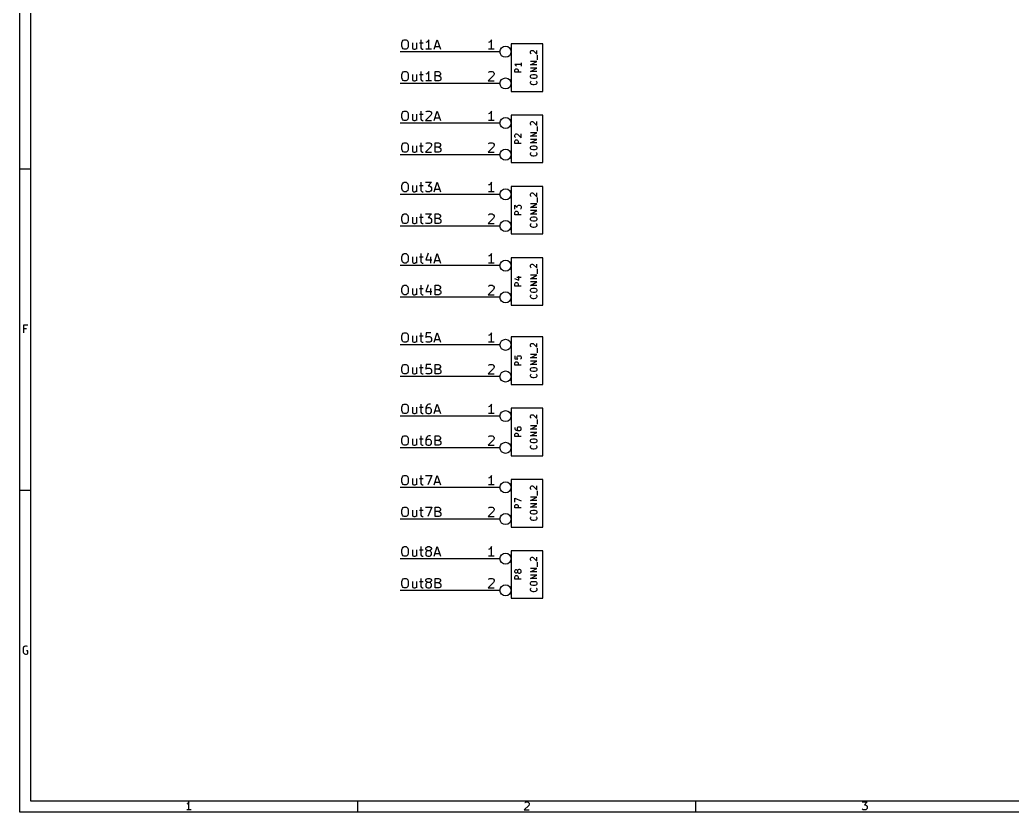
# Model space of a CAD drawing. Extents: x 4000 to 196000, y 4000 to 146000.
# Drawn here: x 4000 to 66622, y 4000 to 54015 of the extents above; entities that cross this region are included whole.
import ezdxf

# ---------------------------------------------------------------- set-up
doc = ezdxf.new("R2010")
doc.units = 0
doc.layers.add('BLACK', color=1, linetype='CONTINUOUS')

msp = doc.modelspace()

# ---------------------------------------------------------------- linework, layer by layer
at = {"layer": 'BLACK'}
for p, q in [((4000, 4000), (4000, 146000)), ((4700, 4700), (4700, 145300)), ((28110, 52560), (28140, 52670)), ((28140, 52670), (28200, 52730)), ((28200, 52730), (28260, 52760)), ((28260, 52760), (28370, 52760)), ((28370, 52760), (28430, 52730)), ((28430, 52730), (28490, 52670)), ((28490, 52670), (28510, 52560)), ((29310, 52760), (29310, 52240)), ((29680, 52610), (29620, 52590)), ((29740, 52670), (29680, 52610)), ((29800, 52760), (29740, 52670)), ((29800, 52160), (29800, 52760)), ((30140, 52160), (30340, 52760)), ((30340, 52760), (30540, 52160)), ((33640, 52610), (33580, 52590)), ((33700, 52670), (33640, 52610)), ((33760, 52760), (33700, 52670)), ((33760, 52160), (33760, 52760)), ((32500, 52000), (28000, 52000)), ((28110, 52360), (28110, 52560)), ((28140, 52240), (28110, 52360)), ((28200, 52190), (28140, 52240)), ((28260, 52160), (28200, 52190)), ((28370, 52160), (28260, 52160)), ((28430, 52190), (28370, 52160)), ((28490, 52240), (28430, 52190)), ((28510, 52360), (28490, 52240)), ((28510, 52560), (28510, 52360)), ((28770, 52560), (28770, 52240)), ((28770, 52240), (28800, 52190)), ((28800, 52190), (28860, 52160)), ((28860, 52160), (28940, 52160)), ((28940, 52160), (29000, 52190)), ((29000, 52190), (29030, 52210)), ((29030, 52560), (29030, 52160)), ((29230, 52560), (29460, 52560)), ((29310, 52240), (29340, 52190)), ((29340, 52190), (29400, 52160)), ((29400, 52160), (29460, 52160)), ((29970, 52160), (29620, 52160)), ((30190, 52330), (30480, 52330)), ((34300, 52000), (32500, 52000)), ((33930, 52160), (33580, 52160)), ((35000, 52500), (35000, 49500)), ((37000, 52500), (35000, 52500)), ((36230, 52020), (36250, 52060)), ((36230, 51920), (36230, 52020)), ((36250, 52060), (36270, 52080)), ((36270, 52080), (36310, 52090)), ((36310, 52090), (36350, 52090)), ((36350, 52090), (36400, 52080)), ((36400, 52080), (36630, 51850)), ((36630, 51850), (36630, 52090)), ((37000, 49500), (37000, 52500)), ((36250, 51890), (36230, 51920)), ((36230, 51170), (36630, 51390)), ((36630, 51390), (36230, 51390)), ((36270, 51870), (36250, 51890)), ((36670, 51490), (36670, 51790)), ((28140, 50670), (28200, 50730)), ((28200, 50730), (28260, 50760)), ((28260, 50760), (28370, 50760)), ((28370, 50760), (28430, 50730)), ((28430, 50730), (28490, 50670)), ((29310, 50760), (29310, 50240)), ((29800, 50760), (29740, 50670)), ((29800, 50160), (29800, 50760)), ((30220, 50160), (30220, 50760)), ((30220, 50760), (30420, 50760)), ((30420, 50760), (30480, 50730)), ((30480, 50730), (30510, 50700)), ((33580, 50700), (33610, 50730)), ((33610, 50730), (33670, 50760)), ((33670, 50760), (33810, 50760)), ((33810, 50760), (33870, 50730)), ((33870, 50730), (33900, 50700)), ((35630, 51200), (35230, 51200)), ((35230, 51200), (35290, 51160)), ((35230, 50860), (35250, 50900)), ((35230, 50710), (35230, 50860)), ((35250, 50900), (35270, 50910)), ((35270, 50910), (35310, 50930)), ((35290, 51160), (35330, 51120)), ((35310, 50930), (35370, 50930)), ((35330, 51120), (35350, 51090)), ((35370, 50930), (35400, 50910)), ((35400, 50910), (35420, 50900)), ((35420, 50900), (35440, 50860)), ((35440, 50860), (35440, 50710)), ((35630, 51310), (35630, 51090)), ((36630, 51170), (36230, 51170)), ((36230, 50750), (36630, 50970)), ((36630, 50970), (36230, 50970)), ((36630, 50750), (36230, 50750)), ((28110, 50560), (28140, 50670)), ((28110, 50360), (28110, 50560)), ((28140, 50240), (28110, 50360)), ((28200, 50190), (28140, 50240)), ((28260, 50160), (28200, 50190)), ((28370, 50160), (28260, 50160)), ((28430, 50190), (28370, 50160)), ((28490, 50240), (28430, 50190)), ((28490, 50670), (28510, 50560)), ((28510, 50360), (28490, 50240)), ((28510, 50560), (28510, 50360)), ((28770, 50560), (28770, 50240)), ((28770, 50240), (28800, 50190)), ((28800, 50190), (28860, 50160)), ((28860, 50160), (28940, 50160)), ((28940, 50160), (29000, 50190)), ((29000, 50190), (29030, 50210)), ((29030, 50560), (29030, 50160)), ((29230, 50560), (29460, 50560)), ((29310, 50240), (29340, 50190)), ((29340, 50190), (29400, 50160)), ((29400, 50160), (29460, 50160)), ((29680, 50610), (29620, 50590)), ((29970, 50160), (29620, 50160)), ((29740, 50670), (29680, 50610)), ((30420, 50470), (30220, 50470)), ((30450, 50160), (30220, 50160)), ((30480, 50500), (30420, 50470)), ((30420, 50470), (30510, 50440)), ((30510, 50190), (30450, 50160)), ((30510, 50530), (30480, 50500)), ((30510, 50700), (30540, 50640)), ((30540, 50590), (30510, 50530)), ((30510, 50440), (30540, 50410)), ((30540, 50210), (30510, 50190)), ((30540, 50640), (30540, 50590)), ((30540, 50410), (30570, 50360)), ((30570, 50270), (30540, 50210)), ((30570, 50360), (30570, 50270)), ((33900, 50500), (33560, 50160)), ((33560, 50160), (33930, 50160)), ((33900, 50700), (33930, 50640)), ((33930, 50590), (33900, 50500)), ((33930, 50640), (33930, 50590)), ((35630, 50710), (35230, 50710)), ((36230, 50480), (36250, 50520)), ((36230, 50400), (36230, 50480)), ((36250, 50360), (36230, 50400)), ((36230, 50080), (36250, 50130)), ((36250, 50520), (36290, 50550)), ((36290, 50330), (36250, 50360)), ((36250, 50130), (36270, 50150)), ((36290, 50550), (36370, 50570)), ((36370, 50310), (36290, 50330)), ((36370, 50570), (36500, 50570)), ((36500, 50310), (36370, 50310)), ((36500, 50570), (36570, 50550)), ((36570, 50330), (36500, 50310)), ((36570, 50550), (36610, 50520)), ((36610, 50360), (36570, 50330)), ((36590, 50150), (36610, 50130)), ((36610, 50520), (36630, 50480)), ((36630, 50400), (36610, 50360)), ((36610, 50130), (36630, 50080)), ((36630, 50480), (36630, 50400)), ((32500, 50000), (28000, 50000)), ((34300, 50000), (32500, 50000)), ((35000, 49500), (37000, 49500)), ((36230, 50040), (36230, 50080)), ((36250, 49980), (36230, 50040)), ((36290, 49940), (36250, 49980)), ((36330, 49930), (36290, 49940)), ((36400, 49910), (36330, 49930)), ((36460, 49910), (36400, 49910)), ((36540, 49930), (36460, 49910)), ((36570, 49940), (36540, 49930)), ((36610, 49980), (36570, 49940)), ((36630, 50040), (36610, 49980)), ((36630, 50080), (36630, 50040)), ((28140, 48170), (28200, 48230)), ((28200, 48230), (28260, 48260)), ((28260, 48260), (28370, 48260)), ((28370, 48260), (28430, 48230)), ((28430, 48230), (28490, 48170)), ((29310, 48260), (29310, 47740)), ((29620, 48200), (29650, 48230)), ((29650, 48230), (29710, 48260)), ((29710, 48260), (29850, 48260)), ((29850, 48260), (29910, 48230)), ((29910, 48230), (29940, 48200)), ((30140, 47660), (30340, 48260)), ((30340, 48260), (30540, 47660)), ((33760, 48260), (33700, 48170)), ((33760, 47660), (33760, 48260)), ((28110, 48060), (28140, 48170)), ((28110, 47860), (28110, 48060)), ((28140, 47740), (28110, 47860)), ((28200, 47690), (28140, 47740)), ((28260, 47660), (28200, 47690)), ((28370, 47660), (28260, 47660)), ((28430, 47690), (28370, 47660)), ((28490, 47740), (28430, 47690)), ((28490, 48170), (28510, 48060)), ((28510, 47860), (28490, 47740)), ((28510, 48060), (28510, 47860)), ((28770, 48060), (28770, 47740)), ((28770, 47740), (28800, 47690)), ((28800, 47690), (28860, 47660)), ((28860, 47660), (28940, 47660)), ((28940, 47660), (29000, 47690)), ((29000, 47690), (29030, 47710)), ((29030, 48060), (29030, 47660)), ((29230, 48060), (29460, 48060)), ((29310, 47740), (29340, 47690)), ((29340, 47690), (29400, 47660)), ((29400, 47660), (29460, 47660)), ((29940, 48000), (29600, 47660)), ((29600, 47660), (29970, 47660)), ((29940, 48200), (29970, 48140)), ((29970, 48090), (29940, 48000)), ((29970, 48140), (29970, 48090)), ((30190, 47830), (30480, 47830)), ((33640, 48110), (33580, 48090)), ((33930, 47660), (33580, 47660)), ((33700, 48170), (33640, 48110)), ((35000, 48000), (35000, 45000)), ((37000, 48000), (35000, 48000)), ((37000, 45000), (37000, 48000)), ((32500, 47500), (28000, 47500)), ((34300, 47500), (32500, 47500)), ((36230, 47520), (36250, 47560)), ((36230, 47420), (36230, 47520)), ((36250, 47390), (36230, 47420)), ((36250, 47560), (36270, 47580)), ((36270, 47370), (36250, 47390)), ((36270, 47580), (36310, 47590)), ((36310, 47590), (36350, 47590)), ((36350, 47590), (36400, 47580)), ((36400, 47580), (36630, 47350)), ((36630, 47350), (36630, 47590)), ((36670, 46990), (36670, 47290)), ((35230, 46740), (35250, 46780)), ((35230, 46640), (35230, 46740)), ((35250, 46610), (35230, 46640)), ((35230, 46360), (35250, 46400)), ((35230, 46210), (35230, 46360)), ((35250, 46780), (35270, 46800)), ((35270, 46590), (35250, 46610)), ((35250, 46400), (35270, 46410)), ((35270, 46800), (35310, 46810)), ((35270, 46410), (35310, 46430)), ((35310, 46810), (35350, 46810)), ((35310, 46430), (35370, 46430)), ((35350, 46810), (35400, 46800)), ((35370, 46430), (35400, 46410)), ((35400, 46800), (35630, 46570)), ((35400, 46410), (35420, 46400)), ((35420, 46400), (35440, 46360)), ((35440, 46360), (35440, 46210)), ((35630, 46570), (35630, 46810)), ((36230, 46670), (36630, 46890)), ((36630, 46890), (36230, 46890)), ((36630, 46670), (36230, 46670)), ((36230, 46250), (36630, 46470)), ((36630, 46470), (36230, 46470)), ((28110, 46060), (28140, 46170)), ((28110, 45860), (28110, 46060)), ((28140, 45740), (28110, 45860)), ((28140, 46170), (28200, 46230)), ((28200, 45690), (28140, 45740)), ((28200, 46230), (28260, 46260)), ((28260, 46260), (28370, 46260)), ((28370, 46260), (28430, 46230)), ((28430, 46230), (28490, 46170)), ((28490, 45740), (28430, 45690)), ((28490, 46170), (28510, 46060)), ((28510, 45860), (28490, 45740)), ((28510, 46060), (28510, 45860)), ((28770, 46060), (28770, 45740)), ((28770, 45740), (28800, 45690)), ((29030, 46060), (29030, 45660)), ((29230, 46060), (29460, 46060)), ((29310, 46260), (29310, 45740)), ((29310, 45740), (29340, 45690)), ((29940, 46000), (29600, 45660)), ((29620, 46200), (29650, 46230)), ((29650, 46230), (29710, 46260)), ((29710, 46260), (29850, 46260)), ((29850, 46260), (29910, 46230)), ((29910, 46230), (29940, 46200)), ((29940, 46200), (29970, 46140)), ((29970, 46090), (29940, 46000)), ((29970, 46140), (29970, 46090)), ((30220, 45660), (30220, 46260)), ((30220, 46260), (30420, 46260)), ((30420, 45970), (30220, 45970)), ((30420, 46260), (30480, 46230)), ((30480, 46000), (30420, 45970)), ((30420, 45970), (30510, 45940)), ((30480, 46230), (30510, 46200)), ((30510, 46030), (30480, 46000)), ((30510, 46200), (30540, 46140)), ((30540, 46090), (30510, 46030)), ((30510, 45940), (30540, 45910)), ((30540, 46140), (30540, 46090)), ((30540, 45910), (30570, 45860)), ((30570, 45770), (30540, 45710)), ((30570, 45860), (30570, 45770)), ((33900, 46000), (33560, 45660)), ((33580, 46200), (33610, 46230)), ((33610, 46230), (33670, 46260)), ((33670, 46260), (33810, 46260)), ((33810, 46260), (33870, 46230)), ((33870, 46230), (33900, 46200)), ((33900, 46200), (33930, 46140)), ((33930, 46090), (33900, 46000)), ((33930, 46140), (33930, 46090)), ((35630, 46210), (35230, 46210)), ((36630, 46250), (36230, 46250)), ((36230, 45980), (36250, 46020)), ((36230, 45900), (36230, 45980)), ((36250, 45860), (36230, 45900)), ((36250, 46020), (36290, 46050)), ((36290, 45830), (36250, 45860)), ((36290, 46050), (36370, 46070)), ((36370, 45810), (36290, 45830)), ((36370, 46070), (36500, 46070)), ((36500, 45810), (36370, 45810)), ((36500, 46070), (36570, 46050)), ((36570, 45830), (36500, 45810)), ((36570, 46050), (36610, 46020)), ((36610, 45860), (36570, 45830)), ((36610, 46020), (36630, 45980)), ((36630, 45900), (36610, 45860)), ((36630, 45980), (36630, 45900)), ((32500, 45500), (28000, 45500)), ((28260, 45660), (28200, 45690)), ((28370, 45660), (28260, 45660)), ((28430, 45690), (28370, 45660)), ((28800, 45690), (28860, 45660)), ((28860, 45660), (28940, 45660)), ((28940, 45660), (29000, 45690)), ((29000, 45690), (29030, 45710)), ((29340, 45690), (29400, 45660)), ((29400, 45660), (29460, 45660)), ((29600, 45660), (29970, 45660)), ((30450, 45660), (30220, 45660)), ((30510, 45690), (30450, 45660)), ((30540, 45710), (30510, 45690)), ((34300, 45500), (32500, 45500)), ((33560, 45660), (33930, 45660)), ((36230, 45580), (36250, 45630)), ((36230, 45540), (36230, 45580)), ((36250, 45480), (36230, 45540)), ((36250, 45630), (36270, 45650)), ((36290, 45440), (36250, 45480)), ((36330, 45430), (36290, 45440)), ((36400, 45410), (36330, 45430)), ((36460, 45410), (36400, 45410)), ((36540, 45430), (36460, 45410)), ((36570, 45440), (36540, 45430)), ((36610, 45480), (36570, 45440)), ((36590, 45650), (36610, 45630)), ((36610, 45630), (36630, 45580)), ((36630, 45540), (36610, 45480)), ((36630, 45580), (36630, 45540)), ((4000, 44600), (4700, 44600)), ((35000, 45000), (37000, 45000)), ((28110, 43560), (28140, 43670)), ((28110, 43360), (28110, 43560)), ((28140, 43240), (28110, 43360)), ((28140, 43670), (28200, 43730)), ((28200, 43190), (28140, 43240)), ((28200, 43730), (28260, 43760)), ((28260, 43760), (28370, 43760)), ((28370, 43760), (28430, 43730)), ((28430, 43730), (28490, 43670)), ((28490, 43240), (28430, 43190)), ((28490, 43670), (28510, 43560)), ((28510, 43360), (28490, 43240)), ((28510, 43560), (28510, 43360)), ((28770, 43560), (28770, 43240)), ((28770, 43240), (28800, 43190)), ((29000, 43190), (29030, 43210)), ((29030, 43560), (29030, 43160)), ((29230, 43560), (29460, 43560)), ((29310, 43760), (29310, 43240)), ((29310, 43240), (29340, 43190)), ((29600, 43760), (29970, 43760)), ((29620, 43190), (29600, 43210)), ((29970, 43760), (29770, 43530)), ((29770, 43530), (29850, 43530)), ((29850, 43530), (29910, 43500)), ((29910, 43500), (29940, 43470)), ((29940, 43210), (29910, 43190)), ((29940, 43470), (29970, 43410)), ((29970, 43270), (29940, 43210)), ((29970, 43410), (29970, 43270)), ((30140, 43160), (30340, 43760)), ((30190, 43330), (30480, 43330)), ((30340, 43760), (30540, 43160)), ((33640, 43610), (33580, 43590)), ((33700, 43670), (33640, 43610)), ((33760, 43760), (33700, 43670)), ((33760, 43160), (33760, 43760)), ((35000, 43500), (35000, 40500)), ((37000, 43500), (35000, 43500)), ((37000, 40500), (37000, 43500)), ((32500, 43000), (28000, 43000)), ((28260, 43160), (28200, 43190)), ((28370, 43160), (28260, 43160)), ((28430, 43190), (28370, 43160)), ((28800, 43190), (28860, 43160)), ((28860, 43160), (28940, 43160)), ((28940, 43160), (29000, 43190)), ((29340, 43190), (29400, 43160)), ((29400, 43160), (29460, 43160)), ((29680, 43160), (29620, 43190)), ((29850, 43160), (29680, 43160)), ((29910, 43190), (29850, 43160)), ((34300, 43000), (32500, 43000)), ((33930, 43160), (33580, 43160)), ((36230, 43020), (36250, 43060)), ((36230, 42920), (36230, 43020)), ((36250, 42890), (36230, 42920)), ((36250, 43060), (36270, 43080)), ((36270, 42870), (36250, 42890)), ((36270, 43080), (36310, 43090)), ((36310, 43090), (36350, 43090)), ((36350, 43090), (36400, 43080)), ((36400, 43080), (36630, 42850)), ((36630, 42850), (36630, 43090)), ((36670, 42490), (36670, 42790)), ((35230, 42070), (35230, 42310)), ((35230, 42310), (35380, 42180)), ((35380, 42240), (35400, 42280)), ((35380, 42180), (35380, 42240)), ((35400, 42280), (35420, 42300)), ((35420, 42300), (35460, 42310)), ((35460, 42310), (35560, 42310)), ((35560, 42310), (35590, 42300)), ((35590, 42300), (35610, 42280)), ((35610, 42090), (35590, 42070)), ((35610, 42280), (35630, 42240)), ((35630, 42120), (35610, 42090)), ((35630, 42240), (35630, 42120)), ((36230, 42170), (36630, 42390)), ((36630, 42390), (36230, 42390)), ((36630, 42170), (36230, 42170)), ((36230, 41750), (36630, 41970)), ((36630, 41970), (36230, 41970)), ((28110, 41560), (28140, 41670)), ((28110, 41360), (28110, 41560)), ((28140, 41240), (28110, 41360)), ((28140, 41670), (28200, 41730)), ((28200, 41730), (28260, 41760)), ((28260, 41760), (28370, 41760)), ((28370, 41760), (28430, 41730)), ((28430, 41730), (28490, 41670)), ((28490, 41670), (28510, 41560)), ((28510, 41360), (28490, 41240)), ((28510, 41560), (28510, 41360)), ((28770, 41560), (28770, 41240)), ((29030, 41560), (29030, 41160)), ((29230, 41560), (29460, 41560)), ((29310, 41760), (29310, 41240)), ((29600, 41760), (29970, 41760)), ((29970, 41760), (29770, 41530)), ((29770, 41530), (29850, 41530)), ((29850, 41530), (29910, 41500)), ((29910, 41500), (29940, 41470)), ((29940, 41470), (29970, 41410)), ((29970, 41410), (29970, 41270)), ((30220, 41160), (30220, 41760)), ((30220, 41760), (30420, 41760)), ((30420, 41470), (30220, 41470)), ((30420, 41760), (30480, 41730)), ((30480, 41500), (30420, 41470)), ((30420, 41470), (30510, 41440)), ((30480, 41730), (30510, 41700)), ((30510, 41530), (30480, 41500)), ((30510, 41700), (30540, 41640)), ((30540, 41590), (30510, 41530)), ((30510, 41440), (30540, 41410)), ((30540, 41640), (30540, 41590)), ((30540, 41410), (30570, 41360)), ((30570, 41360), (30570, 41270)), ((33900, 41500), (33560, 41160)), ((33580, 41700), (33610, 41730)), ((33610, 41730), (33670, 41760)), ((33670, 41760), (33810, 41760)), ((33810, 41760), (33870, 41730)), ((33870, 41730), (33900, 41700)), ((33900, 41700), (33930, 41640)), ((33930, 41590), (33900, 41500)), ((33930, 41640), (33930, 41590)), ((35230, 41860), (35250, 41900)), ((35230, 41710), (35230, 41860)), ((35630, 41710), (35230, 41710)), ((35250, 41900), (35270, 41910)), ((35270, 41910), (35310, 41930)), ((35310, 41930), (35370, 41930)), ((35370, 41930), (35400, 41910)), ((35400, 41910), (35420, 41900)), ((35420, 41900), (35440, 41860)), ((35440, 41860), (35440, 41710)), ((36630, 41750), (36230, 41750)), ((36230, 41480), (36250, 41520)), ((36230, 41400), (36230, 41480)), ((36250, 41360), (36230, 41400)), ((36250, 41520), (36290, 41550)), ((36290, 41330), (36250, 41360)), ((36290, 41550), (36370, 41570)), ((36370, 41570), (36500, 41570)), ((36500, 41570), (36570, 41550)), ((36570, 41550), (36610, 41520)), ((36610, 41360), (36570, 41330)), ((36610, 41520), (36630, 41480)), ((36630, 41400), (36610, 41360)), ((36630, 41480), (36630, 41400)), ((32500, 41000), (28000, 41000)), ((28200, 41190), (28140, 41240)), ((28260, 41160), (28200, 41190)), ((28370, 41160), (28260, 41160)), ((28430, 41190), (28370, 41160)), ((28490, 41240), (28430, 41190)), ((28770, 41240), (28800, 41190)), ((28800, 41190), (28860, 41160)), ((28860, 41160), (28940, 41160)), ((28940, 41160), (29000, 41190)), ((29000, 41190), (29030, 41210)), ((29310, 41240), (29340, 41190)), ((29340, 41190), (29400, 41160)), ((29400, 41160), (29460, 41160)), ((29620, 41190), (29600, 41210)), ((29680, 41160), (29620, 41190)), ((29850, 41160), (29680, 41160)), ((29910, 41190), (29850, 41160)), ((29940, 41210), (29910, 41190)), ((29970, 41270), (29940, 41210)), ((30450, 41160), (30220, 41160)), ((30510, 41190), (30450, 41160)), ((30540, 41210), (30510, 41190)), ((30570, 41270), (30540, 41210)), ((34300, 41000), (32500, 41000)), ((33560, 41160), (33930, 41160)), ((36230, 41080), (36250, 41130)), ((36230, 41040), (36230, 41080)), ((36250, 40980), (36230, 41040)), ((36250, 41130), (36270, 41150)), ((36290, 40940), (36250, 40980)), ((36370, 41310), (36290, 41330)), ((36330, 40930), (36290, 40940)), ((36400, 40910), (36330, 40930)), ((36500, 41310), (36370, 41310)), ((36460, 40910), (36400, 40910)), ((36540, 40930), (36460, 40910)), ((36570, 41330), (36500, 41310)), ((36570, 40940), (36540, 40930)), ((36610, 40980), (36570, 40940)), ((36590, 41150), (36610, 41130)), ((36610, 41130), (36630, 41080)), ((36630, 41040), (36610, 40980)), ((36630, 41080), (36630, 41040)), ((35000, 40500), (37000, 40500)), ((28110, 39060), (28140, 39170)), ((28110, 38860), (28110, 39060)), ((28140, 38740), (28110, 38860)), ((28140, 39170), (28200, 39230)), ((28200, 39230), (28260, 39260)), ((28260, 39260), (28370, 39260)), ((28370, 39260), (28430, 39230)), ((28430, 39230), (28490, 39170)), ((28490, 39170), (28510, 39060)), ((28510, 38860), (28490, 38740)), ((28510, 39060), (28510, 38860)), ((28770, 39060), (28770, 38740)), ((29030, 39060), (29030, 38660)), ((29230, 39060), (29460, 39060)), ((29310, 39260), (29310, 38740)), ((29770, 39290), (29620, 38860)), ((29620, 38860), (30000, 38860)), ((29910, 39060), (29910, 38660)), ((30140, 38660), (30340, 39260)), ((30190, 38830), (30480, 38830)), ((30340, 39260), (30540, 38660)), ((33640, 39110), (33580, 39090)), ((33700, 39170), (33640, 39110)), ((33760, 39260), (33700, 39170)), ((33760, 38660), (33760, 39260)), ((35000, 39000), (35000, 36000)), ((37000, 39000), (35000, 39000)), ((37000, 36000), (37000, 39000)), ((32500, 38500), (28000, 38500)), ((28200, 38690), (28140, 38740)), ((28260, 38660), (28200, 38690)), ((28370, 38660), (28260, 38660)), ((28430, 38690), (28370, 38660)), ((28490, 38740), (28430, 38690)), ((28770, 38740), (28800, 38690)), ((28800, 38690), (28860, 38660)), ((28860, 38660), (28940, 38660)), ((28940, 38660), (29000, 38690)), ((29000, 38690), (29030, 38710)), ((29310, 38740), (29340, 38690)), ((29340, 38690), (29400, 38660)), ((29400, 38660), (29460, 38660)), ((34300, 38500), (32500, 38500)), ((33930, 38660), (33580, 38660)), ((36230, 38520), (36250, 38560)), ((36230, 38420), (36230, 38520)), ((36250, 38390), (36230, 38420)), ((36250, 38560), (36270, 38580)), ((36270, 38370), (36250, 38390)), ((36270, 38580), (36310, 38590)), ((36310, 38590), (36350, 38590)), ((36350, 38590), (36400, 38580)), ((36400, 38580), (36630, 38350)), ((36630, 38350), (36630, 38590)), ((36670, 37990), (36670, 38290)), ((35210, 37680), (35500, 37590)), ((35370, 37780), (35630, 37780)), ((35500, 37590), (35500, 37830)), ((36230, 37670), (36630, 37890)), ((36630, 37890), (36230, 37890)), ((36630, 37670), (36230, 37670)), ((28110, 37060), (28140, 37170)), ((28110, 36860), (28110, 37060)), ((28140, 37170), (28200, 37230)), ((28200, 37230), (28260, 37260)), ((28260, 37260), (28370, 37260)), ((28370, 37260), (28430, 37230)), ((28430, 37230), (28490, 37170)), ((28490, 37170), (28510, 37060)), ((28510, 37060), (28510, 36860)), ((28770, 37060), (28770, 36740)), ((29030, 37060), (29030, 36660)), ((29230, 37060), (29460, 37060)), ((29310, 37260), (29310, 36740)), ((29770, 37290), (29620, 36860)), ((29910, 37060), (29910, 36660)), ((30220, 36660), (30220, 37260)), ((30220, 37260), (30420, 37260)), ((30420, 36970), (30220, 36970)), ((30420, 37260), (30480, 37230)), ((30480, 37000), (30420, 36970)), ((30420, 36970), (30510, 36940)), ((30480, 37230), (30510, 37200)), ((30510, 37030), (30480, 37000)), ((30510, 37200), (30540, 37140)), ((30540, 37090), (30510, 37030)), ((30540, 37140), (30540, 37090)), ((33900, 37000), (33560, 36660)), ((33580, 37200), (33610, 37230)), ((33610, 37230), (33670, 37260)), ((33670, 37260), (33810, 37260)), ((33810, 37260), (33870, 37230)), ((33870, 37230), (33900, 37200)), ((33900, 37200), (33930, 37140)), ((33930, 37090), (33900, 37000)), ((33930, 37140), (33930, 37090)), ((35230, 37360), (35250, 37400)), ((35230, 37210), (35230, 37360)), ((35630, 37210), (35230, 37210)), ((35250, 37400), (35270, 37410)), ((35270, 37410), (35310, 37430)), ((35310, 37430), (35370, 37430)), ((35370, 37430), (35400, 37410)), ((35400, 37410), (35420, 37400)), ((35420, 37400), (35440, 37360)), ((35440, 37360), (35440, 37210)), ((36230, 37250), (36630, 37470)), ((36630, 37470), (36230, 37470)), ((36630, 37250), (36230, 37250)), ((36230, 36980), (36250, 37020)), ((36230, 36900), (36230, 36980)), ((36250, 37020), (36290, 37050)), ((36290, 37050), (36370, 37070)), ((36370, 37070), (36500, 37070)), ((36500, 37070), (36570, 37050)), ((36570, 37050), (36610, 37020)), ((36610, 37020), (36630, 36980)), ((36630, 36980), (36630, 36900)), ((32500, 36500), (28000, 36500)), ((28140, 36740), (28110, 36860)), ((28200, 36690), (28140, 36740)), ((28260, 36660), (28200, 36690)), ((28370, 36660), (28260, 36660)), ((28430, 36690), (28370, 36660)), ((28490, 36740), (28430, 36690)), ((28510, 36860), (28490, 36740)), ((28770, 36740), (28800, 36690)), ((28800, 36690), (28860, 36660)), ((28860, 36660), (28940, 36660)), ((28940, 36660), (29000, 36690)), ((29000, 36690), (29030, 36710)), ((29310, 36740), (29340, 36690)), ((29340, 36690), (29400, 36660)), ((29400, 36660), (29460, 36660)), ((29620, 36860), (30000, 36860)), ((30450, 36660), (30220, 36660)), ((30510, 36690), (30450, 36660)), ((30510, 36940), (30540, 36910)), ((30540, 36710), (30510, 36690)), ((30540, 36910), (30570, 36860)), ((30570, 36770), (30540, 36710)), ((30570, 36860), (30570, 36770)), ((34300, 36500), (32500, 36500)), ((33560, 36660), (33930, 36660)), ((36250, 36860), (36230, 36900)), ((36230, 36580), (36250, 36630)), ((36230, 36540), (36230, 36580)), ((36250, 36480), (36230, 36540)), ((36290, 36830), (36250, 36860)), ((36250, 36630), (36270, 36650)), ((36290, 36440), (36250, 36480)), ((36370, 36810), (36290, 36830)), ((36330, 36430), (36290, 36440)), ((36400, 36410), (36330, 36430)), ((36500, 36810), (36370, 36810)), ((36460, 36410), (36400, 36410)), ((36540, 36430), (36460, 36410)), ((36570, 36830), (36500, 36810)), ((36570, 36440), (36540, 36430)), ((36610, 36860), (36570, 36830)), ((36610, 36480), (36570, 36440)), ((36590, 36650), (36610, 36630)), ((36630, 36900), (36610, 36860)), ((36610, 36630), (36630, 36580)), ((36630, 36540), (36610, 36480)), ((36630, 36580), (36630, 36540)), ((35000, 36000), (37000, 36000)), ((4260, 34260), (4260, 34760)), ((4260, 34760), (4500, 34760)), ((4430, 34520), (4260, 34520)), ((28110, 34060), (28140, 34170)), ((28110, 33860), (28110, 34060)), ((28140, 33740), (28110, 33860)), ((28140, 34170), (28200, 34230)), ((28200, 34230), (28260, 34260)), ((28260, 34260), (28370, 34260)), ((28370, 34260), (28430, 34230)), ((28430, 34230), (28490, 34170)), ((28490, 34170), (28510, 34060)), ((28510, 33860), (28490, 33740)), ((28510, 34060), (28510, 33860)), ((28770, 34060), (28770, 33740)), ((29030, 34060), (29030, 33660)), ((29230, 34060), (29460, 34060)), ((29310, 34260), (29310, 33740)), ((29650, 34260), (29620, 33970)), ((29620, 33970), (29650, 34000)), ((29940, 34260), (29650, 34260)), ((29650, 34000), (29710, 34030)), ((29710, 34030), (29850, 34030)), ((29850, 34030), (29910, 34000)), ((29910, 34000), (29940, 33970)), ((29940, 33970), (29970, 33910)), ((29970, 33910), (29970, 33770)), ((30140, 33660), (30340, 34260)), ((30190, 33830), (30480, 33830)), ((30340, 34260), (30540, 33660)), ((33640, 34110), (33580, 34090)), ((33700, 34170), (33640, 34110)), ((33760, 34260), (33700, 34170)), ((33760, 33660), (33760, 34260)), ((35000, 34000), (35000, 31000)), ((37000, 34000), (35000, 34000)), ((37000, 31000), (37000, 34000)), ((32500, 33500), (28000, 33500)), ((28200, 33690), (28140, 33740)), ((28260, 33660), (28200, 33690)), ((28370, 33660), (28260, 33660)), ((28430, 33690), (28370, 33660)), ((28490, 33740), (28430, 33690)), ((28770, 33740), (28800, 33690)), ((28800, 33690), (28860, 33660)), ((28860, 33660), (28940, 33660)), ((28940, 33660), (29000, 33690)), ((29000, 33690), (29030, 33710)), ((29310, 33740), (29340, 33690)), ((29340, 33690), (29400, 33660)), ((29400, 33660), (29460, 33660)), ((29650, 33690), (29620, 33710)), ((29710, 33660), (29650, 33690)), ((29850, 33660), (29710, 33660)), ((29910, 33690), (29850, 33660)), ((29940, 33710), (29910, 33690)), ((29970, 33770), (29940, 33710)), ((34300, 33500), (32500, 33500)), ((33930, 33660), (33580, 33660)), ((36230, 33520), (36250, 33560)), ((36230, 33420), (36230, 33520)), ((36250, 33390), (36230, 33420)), ((36250, 33560), (36270, 33580)), ((36270, 33370), (36250, 33390)), ((36270, 33580), (36310, 33590)), ((36310, 33590), (36350, 33590)), ((36350, 33590), (36400, 33580)), ((36400, 33580), (36630, 33350)), ((36630, 33350), (36630, 33590)), ((36670, 32990), (36670, 33290)), ((35230, 32800), (35230, 32610)), ((35230, 32610), (35420, 32590)), ((35380, 32740), (35400, 32780)), ((35380, 32640), (35380, 32740)), ((35400, 32610), (35380, 32640)), ((35400, 32780), (35420, 32800)), ((35420, 32590), (35400, 32610)), ((35420, 32800), (35460, 32810)), ((35460, 32810), (35560, 32810)), ((35560, 32810), (35590, 32800)), ((35590, 32800), (35610, 32780)), ((35610, 32610), (35590, 32590)), ((35610, 32780), (35630, 32740)), ((35630, 32640), (35610, 32610)), ((35630, 32740), (35630, 32640)), ((36230, 32670), (36630, 32890)), ((36630, 32890), (36230, 32890)), ((36630, 32670), (36230, 32670)), ((28110, 32060), (28140, 32170)), ((28110, 31860), (28110, 32060)), ((28140, 32170), (28200, 32230)), ((28200, 32230), (28260, 32260)), ((28260, 32260), (28370, 32260)), ((28370, 32260), (28430, 32230)), ((28430, 32230), (28490, 32170)), ((28490, 32170), (28510, 32060)), ((28510, 32060), (28510, 31860)), ((28770, 32060), (28770, 31740)), ((29030, 32060), (29030, 31660)), ((29230, 32060), (29460, 32060)), ((29310, 32260), (29310, 31740)), ((29650, 32260), (29620, 31970)), ((29620, 31970), (29650, 32000)), ((29940, 32260), (29650, 32260)), ((29650, 32000), (29710, 32030)), ((29710, 32030), (29850, 32030)), ((29850, 32030), (29910, 32000)), ((29910, 32000), (29940, 31970)), ((29940, 31970), (29970, 31910)), ((30220, 31660), (30220, 32260)), ((30220, 32260), (30420, 32260)), ((30420, 31970), (30220, 31970)), ((30420, 32260), (30480, 32230)), ((30480, 32000), (30420, 31970)), ((30420, 31970), (30510, 31940)), ((30480, 32230), (30510, 32200)), ((30510, 32030), (30480, 32000)), ((30510, 32200), (30540, 32140)), ((30540, 32090), (30510, 32030)), ((30510, 31940), (30540, 31910)), ((30540, 32140), (30540, 32090)), ((33900, 32000), (33560, 31660)), ((33580, 32200), (33610, 32230)), ((33610, 32230), (33670, 32260)), ((33670, 32260), (33810, 32260)), ((33810, 32260), (33870, 32230)), ((33870, 32230), (33900, 32200)), ((33900, 32200), (33930, 32140)), ((33930, 32090), (33900, 32000)), ((33930, 32140), (33930, 32090)), ((35230, 32360), (35250, 32400)), ((35230, 32210), (35230, 32360)), ((35630, 32210), (35230, 32210)), ((35250, 32400), (35270, 32410)), ((35270, 32410), (35310, 32430)), ((35310, 32430), (35370, 32430)), ((35370, 32430), (35400, 32410)), ((35400, 32410), (35420, 32400)), ((35420, 32400), (35440, 32360)), ((35440, 32360), (35440, 32210)), ((36230, 32250), (36630, 32470)), ((36630, 32470), (36230, 32470)), ((36630, 32250), (36230, 32250)), ((36230, 31980), (36250, 32020)), ((36230, 31900), (36230, 31980)), ((36250, 32020), (36290, 32050)), ((36290, 32050), (36370, 32070)), ((36370, 32070), (36500, 32070)), ((36500, 32070), (36570, 32050)), ((36570, 32050), (36610, 32020)), ((36610, 32020), (36630, 31980)), ((36630, 31980), (36630, 31900)), ((32500, 31500), (28000, 31500)), ((28140, 31740), (28110, 31860)), ((28200, 31690), (28140, 31740)), ((28260, 31660), (28200, 31690)), ((28370, 31660), (28260, 31660)), ((28430, 31690), (28370, 31660)), ((28490, 31740), (28430, 31690)), ((28510, 31860), (28490, 31740)), ((28770, 31740), (28800, 31690)), ((28800, 31690), (28860, 31660)), ((28860, 31660), (28940, 31660)), ((28940, 31660), (29000, 31690)), ((29000, 31690), (29030, 31710)), ((29310, 31740), (29340, 31690)), ((29340, 31690), (29400, 31660)), ((29400, 31660), (29460, 31660)), ((29650, 31690), (29620, 31710)), ((29710, 31660), (29650, 31690)), ((29850, 31660), (29710, 31660)), ((29910, 31690), (29850, 31660)), ((29940, 31710), (29910, 31690)), ((29970, 31770), (29940, 31710)), ((29970, 31910), (29970, 31770)), ((30450, 31660), (30220, 31660)), ((30510, 31690), (30450, 31660)), ((30540, 31710), (30510, 31690)), ((30540, 31910), (30570, 31860)), ((30570, 31770), (30540, 31710)), ((30570, 31860), (30570, 31770)), ((34300, 31500), (32500, 31500)), ((33560, 31660), (33930, 31660)), ((36250, 31860), (36230, 31900)), ((36230, 31580), (36250, 31630)), ((36230, 31540), (36230, 31580)), ((36250, 31480), (36230, 31540)), ((36290, 31830), (36250, 31860)), ((36250, 31630), (36270, 31650)), ((36290, 31440), (36250, 31480)), ((36370, 31810), (36290, 31830)), ((36330, 31430), (36290, 31440)), ((36400, 31410), (36330, 31430)), ((36500, 31810), (36370, 31810)), ((36460, 31410), (36400, 31410)), ((36540, 31430), (36460, 31410)), ((36570, 31830), (36500, 31810)), ((36570, 31440), (36540, 31430)), ((36610, 31860), (36570, 31830)), ((36610, 31480), (36570, 31440)), ((36590, 31650), (36610, 31630)), ((36630, 31900), (36610, 31860)), ((36610, 31630), (36630, 31580)), ((36630, 31540), (36610, 31480)), ((36630, 31580), (36630, 31540)), ((35000, 31000), (37000, 31000)), ((28110, 29560), (28140, 29670)), ((28110, 29360), (28110, 29560)), ((28140, 29670), (28200, 29730)), ((28200, 29730), (28260, 29760)), ((28260, 29760), (28370, 29760)), ((28370, 29760), (28430, 29730)), ((28430, 29730), (28490, 29670)), ((28490, 29670), (28510, 29560)), ((28510, 29560), (28510, 29360)), ((28770, 29560), (28770, 29240)), ((29030, 29560), (29030, 29160)), ((29230, 29560), (29460, 29560)), ((29310, 29760), (29310, 29240)), ((29650, 29610), (29620, 29500)), ((29620, 29500), (29620, 29270)), ((29650, 29470), (29620, 29410)), ((29710, 29700), (29650, 29610)), ((29680, 29500), (29650, 29470)), ((29740, 29530), (29680, 29500)), ((29740, 29730), (29710, 29700)), ((29800, 29760), (29740, 29730)), ((29850, 29530), (29740, 29530)), ((29910, 29760), (29800, 29760)), ((29910, 29500), (29850, 29530)), ((29940, 29470), (29910, 29500)), ((29970, 29410), (29940, 29470)), ((30140, 29160), (30340, 29760)), ((30340, 29760), (30540, 29160)), ((33640, 29610), (33580, 29590)), ((33700, 29670), (33640, 29610)), ((33760, 29760), (33700, 29670)), ((33760, 29160), (33760, 29760)), ((35000, 29500), (35000, 26500)), ((37000, 29500), (35000, 29500)), ((37000, 26500), (37000, 29500)), ((32500, 29000), (28000, 29000)), ((28140, 29240), (28110, 29360)), ((28200, 29190), (28140, 29240)), ((28260, 29160), (28200, 29190)), ((28370, 29160), (28260, 29160)), ((28430, 29190), (28370, 29160)), ((28490, 29240), (28430, 29190)), ((28510, 29360), (28490, 29240)), ((28770, 29240), (28800, 29190)), ((28800, 29190), (28860, 29160)), ((28860, 29160), (28940, 29160)), ((28940, 29160), (29000, 29190)), ((29000, 29190), (29030, 29210)), ((29310, 29240), (29340, 29190)), ((29340, 29190), (29400, 29160)), ((29400, 29160), (29460, 29160)), ((29620, 29270), (29650, 29210)), ((29650, 29210), (29680, 29190)), ((29680, 29190), (29740, 29160)), ((29740, 29160), (29850, 29160)), ((29850, 29160), (29910, 29190)), ((29910, 29190), (29940, 29210)), ((29940, 29210), (29970, 29270)), ((29970, 29270), (29970, 29410)), ((30190, 29330), (30480, 29330)), ((34300, 29000), (32500, 29000)), ((33930, 29160), (33580, 29160)), ((36230, 29020), (36250, 29060)), ((36230, 28920), (36230, 29020)), ((36250, 28890), (36230, 28920)), ((36250, 29060), (36270, 29080)), ((36270, 28870), (36250, 28890)), ((36270, 29080), (36310, 29090)), ((36310, 29090), (36350, 29090)), ((36350, 29090), (36400, 29080)), ((36400, 29080), (36630, 28850)), ((36630, 28850), (36630, 29090)), ((35230, 28280), (35230, 28200)), ((35230, 28200), (35250, 28160)), ((35400, 28280), (35380, 28240)), ((35380, 28240), (35380, 28160)), ((35420, 28300), (35400, 28280)), ((35460, 28310), (35420, 28300)), ((35560, 28310), (35460, 28310)), ((35590, 28300), (35560, 28310)), ((35610, 28280), (35590, 28300)), ((35630, 28240), (35610, 28280)), ((35630, 28160), (35630, 28240)), ((36230, 28170), (36630, 28390)), ((36630, 28390), (36230, 28390)), ((36670, 28490), (36670, 28790)), ((28110, 27560), (28140, 27670)), ((28110, 27360), (28110, 27560)), ((28140, 27670), (28200, 27730)), ((28200, 27730), (28260, 27760)), ((28260, 27760), (28370, 27760)), ((28370, 27760), (28430, 27730)), ((28430, 27730), (28490, 27670)), ((28490, 27670), (28510, 27560)), ((28510, 27560), (28510, 27360)), ((28770, 27560), (28770, 27240)), ((29030, 27560), (29030, 27160)), ((29230, 27560), (29460, 27560)), ((29310, 27760), (29310, 27240)), ((29650, 27610), (29620, 27500)), ((29710, 27700), (29650, 27610)), ((29740, 27730), (29710, 27700)), ((29800, 27760), (29740, 27730)), ((29910, 27760), (29800, 27760)), ((30220, 27160), (30220, 27760)), ((30220, 27760), (30420, 27760)), ((30420, 27760), (30480, 27730)), ((30480, 27730), (30510, 27700)), ((30510, 27700), (30540, 27640)), ((30540, 27590), (30510, 27530)), ((30540, 27640), (30540, 27590)), ((33580, 27700), (33610, 27730)), ((33610, 27730), (33670, 27760)), ((33670, 27760), (33810, 27760)), ((33810, 27760), (33870, 27730)), ((33870, 27730), (33900, 27700)), ((33900, 27700), (33930, 27640)), ((33930, 27590), (33900, 27500)), ((33930, 27640), (33930, 27590)), ((35230, 27860), (35250, 27900)), ((35230, 27710), (35230, 27860)), ((35630, 27710), (35230, 27710)), ((35250, 28160), (35270, 28140)), ((35250, 27900), (35270, 27910)), ((35270, 28140), (35330, 28110)), ((35270, 27910), (35310, 27930)), ((35310, 27930), (35370, 27930)), ((35330, 28110), (35400, 28090)), ((35370, 27930), (35400, 27910)), ((35380, 28160), (35400, 28120)), ((35400, 28120), (35420, 28110)), ((35400, 28090), (35560, 28090)), ((35400, 27910), (35420, 27900)), ((35420, 28110), (35460, 28090)), ((35420, 27900), (35440, 27860)), ((35440, 27860), (35440, 27710)), ((35560, 28090), (35590, 28110)), ((35590, 28110), (35610, 28120)), ((35610, 28120), (35630, 28160)), ((36630, 28170), (36230, 28170)), ((36230, 27750), (36630, 27970)), ((36630, 27970), (36230, 27970)), ((36630, 27750), (36230, 27750)), ((36290, 27550), (36370, 27570)), ((36370, 27570), (36500, 27570)), ((36500, 27570), (36570, 27550)), ((32500, 27000), (28000, 27000)), ((28140, 27240), (28110, 27360)), ((28200, 27190), (28140, 27240)), ((28260, 27160), (28200, 27190)), ((28370, 27160), (28260, 27160)), ((28430, 27190), (28370, 27160)), ((28490, 27240), (28430, 27190)), ((28510, 27360), (28490, 27240)), ((28770, 27240), (28800, 27190)), ((28800, 27190), (28860, 27160)), ((28860, 27160), (28940, 27160)), ((28940, 27160), (29000, 27190)), ((29000, 27190), (29030, 27210)), ((29310, 27240), (29340, 27190)), ((29340, 27190), (29400, 27160)), ((29400, 27160), (29460, 27160)), ((29620, 27500), (29620, 27270)), ((29650, 27470), (29620, 27410)), ((29620, 27270), (29650, 27210)), ((29680, 27500), (29650, 27470)), ((29650, 27210), (29680, 27190)), ((29740, 27530), (29680, 27500)), ((29680, 27190), (29740, 27160)), ((29850, 27530), (29740, 27530)), ((29740, 27160), (29850, 27160)), ((29910, 27500), (29850, 27530)), ((29850, 27160), (29910, 27190)), ((29940, 27470), (29910, 27500)), ((29910, 27190), (29940, 27210)), ((29970, 27410), (29940, 27470)), ((29940, 27210), (29970, 27270)), ((29970, 27270), (29970, 27410)), ((30420, 27470), (30220, 27470)), ((30450, 27160), (30220, 27160)), ((30480, 27500), (30420, 27470)), ((30420, 27470), (30510, 27440)), ((30510, 27190), (30450, 27160)), ((30510, 27530), (30480, 27500)), ((30510, 27440), (30540, 27410)), ((30540, 27210), (30510, 27190)), ((30540, 27410), (30570, 27360)), ((30570, 27270), (30540, 27210)), ((30570, 27360), (30570, 27270)), ((34300, 27000), (32500, 27000)), ((33900, 27500), (33560, 27160)), ((33560, 27160), (33930, 27160)), ((36230, 27480), (36250, 27520)), ((36230, 27400), (36230, 27480)), ((36250, 27360), (36230, 27400)), ((36230, 27080), (36250, 27130)), ((36230, 27040), (36230, 27080)), ((36250, 26980), (36230, 27040)), ((36250, 27520), (36290, 27550)), ((36290, 27330), (36250, 27360)), ((36250, 27130), (36270, 27150)), ((36290, 26940), (36250, 26980)), ((36370, 27310), (36290, 27330)), ((36330, 26930), (36290, 26940)), ((36400, 26910), (36330, 26930)), ((36500, 27310), (36370, 27310)), ((36540, 26930), (36460, 26910)), ((36570, 27330), (36500, 27310)), ((36570, 26940), (36540, 26930)), ((36570, 27550), (36610, 27520)), ((36610, 27360), (36570, 27330)), ((36610, 26980), (36570, 26940)), ((36590, 27150), (36610, 27130)), ((36610, 27520), (36630, 27480)), ((36630, 27400), (36610, 27360)), ((36610, 27130), (36630, 27080)), ((36630, 27040), (36610, 26980)), ((36630, 27480), (36630, 27400)), ((36630, 27080), (36630, 27040)), ((35000, 26500), (37000, 26500)), ((36460, 26910), (36400, 26910)), ((28110, 25060), (28140, 25170)), ((28110, 24860), (28110, 25060)), ((28140, 25170), (28200, 25230)), ((28200, 25230), (28260, 25260)), ((28260, 25260), (28370, 25260)), ((28370, 25260), (28430, 25230)), ((28430, 25230), (28490, 25170)), ((28490, 25170), (28510, 25060)), ((28510, 25060), (28510, 24860)), ((28770, 25060), (28770, 24740)), ((29030, 25060), (29030, 24660)), ((29230, 25060), (29460, 25060)), ((29310, 25260), (29310, 24740)), ((29600, 25260), (30000, 25260)), ((30000, 25260), (29740, 24660)), ((30140, 24660), (30340, 25260)), ((30340, 25260), (30540, 24660)), ((33640, 25110), (33580, 25090)), ((33700, 25170), (33640, 25110)), ((33760, 25260), (33700, 25170)), ((33760, 24660), (33760, 25260)), ((32500, 24500), (28000, 24500)), ((28140, 24740), (28110, 24860)), ((28200, 24690), (28140, 24740)), ((28260, 24660), (28200, 24690)), ((28370, 24660), (28260, 24660)), ((28430, 24690), (28370, 24660)), ((28490, 24740), (28430, 24690)), ((28510, 24860), (28490, 24740)), ((28770, 24740), (28800, 24690)), ((28800, 24690), (28860, 24660)), ((28860, 24660), (28940, 24660)), ((28940, 24660), (29000, 24690)), ((29000, 24690), (29030, 24710)), ((29310, 24740), (29340, 24690)), ((29340, 24690), (29400, 24660)), ((29400, 24660), (29460, 24660)), ((30190, 24830), (30480, 24830)), ((34300, 24500), (32500, 24500)), ((33930, 24660), (33580, 24660)), ((35000, 25000), (35000, 22000)), ((37000, 25000), (35000, 25000)), ((36230, 24520), (36250, 24560)), ((36230, 24420), (36230, 24520)), ((36250, 24560), (36270, 24580)), ((36270, 24580), (36310, 24590)), ((36310, 24590), (36350, 24590)), ((36350, 24590), (36400, 24580)), ((36400, 24580), (36630, 24350)), ((36630, 24350), (36630, 24590)), ((37000, 22000), (37000, 25000)), ((4000, 24320), (4700, 24320)), ((35230, 23570), (35230, 23830)), ((35230, 23830), (35630, 23660)), ((36250, 24390), (36230, 24420)), ((36230, 23670), (36630, 23890)), ((36630, 23890), (36230, 23890)), ((36270, 24370), (36250, 24390)), ((36670, 23990), (36670, 24290)), ((28140, 23170), (28200, 23230)), ((28200, 23230), (28260, 23260)), ((28260, 23260), (28370, 23260)), ((28370, 23260), (28430, 23230)), ((28430, 23230), (28490, 23170)), ((29310, 23260), (29310, 22740)), ((29600, 23260), (30000, 23260)), ((30000, 23260), (29740, 22660)), ((30220, 22660), (30220, 23260)), ((30220, 23260), (30420, 23260)), ((30420, 23260), (30480, 23230)), ((30480, 23230), (30510, 23200)), ((30510, 23200), (30540, 23140)), ((33580, 23200), (33610, 23230)), ((33610, 23230), (33670, 23260)), ((33670, 23260), (33810, 23260)), ((33810, 23260), (33870, 23230)), ((33870, 23230), (33900, 23200)), ((33900, 23200), (33930, 23140)), ((35230, 23360), (35250, 23400)), ((35230, 23210), (35230, 23360)), ((35630, 23210), (35230, 23210)), ((35250, 23400), (35270, 23410)), ((35270, 23410), (35310, 23430)), ((35310, 23430), (35370, 23430)), ((35370, 23430), (35400, 23410)), ((35400, 23410), (35420, 23400)), ((35420, 23400), (35440, 23360)), ((35440, 23360), (35440, 23210)), ((36630, 23670), (36230, 23670)), ((36230, 23250), (36630, 23470)), ((36630, 23470), (36230, 23470)), ((36630, 23250), (36230, 23250)), ((28110, 23060), (28140, 23170)), ((28110, 22860), (28110, 23060)), ((28140, 22740), (28110, 22860)), ((28200, 22690), (28140, 22740)), ((28260, 22660), (28200, 22690)), ((28370, 22660), (28260, 22660)), ((28430, 22690), (28370, 22660)), ((28490, 22740), (28430, 22690)), ((28490, 23170), (28510, 23060)), ((28510, 22860), (28490, 22740)), ((28510, 23060), (28510, 22860)), ((28770, 23060), (28770, 22740)), ((28770, 22740), (28800, 22690)), ((28800, 22690), (28860, 22660)), ((28860, 22660), (28940, 22660)), ((28940, 22660), (29000, 22690)), ((29000, 22690), (29030, 22710)), ((29030, 23060), (29030, 22660)), ((29230, 23060), (29460, 23060)), ((29310, 22740), (29340, 22690)), ((29340, 22690), (29400, 22660)), ((29400, 22660), (29460, 22660)), ((30420, 22970), (30220, 22970)), ((30450, 22660), (30220, 22660)), ((30480, 23000), (30420, 22970)), ((30420, 22970), (30510, 22940)), ((30510, 22690), (30450, 22660)), ((30510, 23030), (30480, 23000)), ((30540, 23090), (30510, 23030)), ((30510, 22940), (30540, 22910)), ((30540, 22710), (30510, 22690)), ((30540, 23140), (30540, 23090)), ((30540, 22910), (30570, 22860)), ((30570, 22770), (30540, 22710)), ((30570, 22860), (30570, 22770)), ((33900, 23000), (33560, 22660)), ((33560, 22660), (33930, 22660)), ((33930, 23090), (33900, 23000)), ((33930, 23140), (33930, 23090)), ((36230, 22980), (36250, 23020)), ((36230, 22900), (36230, 22980)), ((36250, 22860), (36230, 22900)), ((36230, 22580), (36250, 22630)), ((36230, 22540), (36230, 22580)), ((36250, 23020), (36290, 23050)), ((36290, 22830), (36250, 22860)), ((36250, 22630), (36270, 22650)), ((36290, 23050), (36370, 23070)), ((36370, 22810), (36290, 22830)), ((36370, 23070), (36500, 23070)), ((36500, 22810), (36370, 22810)), ((36500, 23070), (36570, 23050)), ((36570, 22830), (36500, 22810)), ((36570, 23050), (36610, 23020)), ((36610, 22860), (36570, 22830)), ((36590, 22650), (36610, 22630)), ((36610, 23020), (36630, 22980)), ((36630, 22900), (36610, 22860)), ((36610, 22630), (36630, 22580)), ((36630, 22980), (36630, 22900)), ((36630, 22580), (36630, 22540)), ((32500, 22500), (28000, 22500)), ((34300, 22500), (32500, 22500)), ((35000, 22000), (37000, 22000)), ((36250, 22480), (36230, 22540)), ((36290, 22440), (36250, 22480)), ((36330, 22430), (36290, 22440)), ((36400, 22410), (36330, 22430)), ((36460, 22410), (36400, 22410)), ((36540, 22430), (36460, 22410)), ((36570, 22440), (36540, 22430)), ((36610, 22480), (36570, 22440)), ((36630, 22540), (36610, 22480)), ((28110, 20560), (28140, 20670)), ((28140, 20670), (28200, 20730)), ((28200, 20730), (28260, 20760)), ((28260, 20760), (28370, 20760)), ((28370, 20760), (28430, 20730)), ((28430, 20730), (28490, 20670)), ((28490, 20670), (28510, 20560)), ((29310, 20760), (29310, 20240)), ((29620, 20640), (29650, 20700)), ((29650, 20700), (29680, 20730)), ((29680, 20730), (29740, 20760)), ((29740, 20760), (29850, 20760)), ((29850, 20760), (29910, 20730)), ((29910, 20730), (29940, 20700)), ((29940, 20700), (29970, 20640)), ((30140, 20160), (30340, 20760)), ((30340, 20760), (30540, 20160)), ((33700, 20670), (33640, 20610)), ((33760, 20760), (33700, 20670)), ((33760, 20160), (33760, 20760)), ((28110, 20360), (28110, 20560)), ((28140, 20240), (28110, 20360)), ((28200, 20190), (28140, 20240)), ((28260, 20160), (28200, 20190)), ((28370, 20160), (28260, 20160)), ((28430, 20190), (28370, 20160)), ((28490, 20240), (28430, 20190)), ((28510, 20360), (28490, 20240)), ((28510, 20560), (28510, 20360)), ((28770, 20560), (28770, 20240)), ((28770, 20240), (28800, 20190)), ((28800, 20190), (28860, 20160)), ((28860, 20160), (28940, 20160)), ((28940, 20160), (29000, 20190)), ((29000, 20190), (29030, 20210)), ((29030, 20560), (29030, 20160)), ((29230, 20560), (29460, 20560)), ((29310, 20240), (29340, 20190)), ((29340, 20190), (29400, 20160)), ((29400, 20160), (29460, 20160)), ((29620, 20610), (29620, 20640)), ((29650, 20560), (29620, 20610)), ((29650, 20440), (29620, 20390)), ((29620, 20390), (29620, 20270)), ((29620, 20270), (29650, 20210)), ((29680, 20530), (29650, 20560)), ((29680, 20470), (29650, 20440)), ((29650, 20210), (29680, 20190)), ((29740, 20500), (29680, 20530)), ((29740, 20500), (29680, 20470)), ((29680, 20190), (29740, 20160)), ((29850, 20500), (29740, 20500)), ((29740, 20160), (29850, 20160)), ((29910, 20530), (29850, 20500)), ((29910, 20470), (29850, 20500)), ((29850, 20160), (29910, 20190)), ((29940, 20560), (29910, 20530)), ((29940, 20440), (29910, 20470)), ((29910, 20190), (29940, 20210)), ((29970, 20610), (29940, 20560)), ((29970, 20390), (29940, 20440)), ((29940, 20210), (29970, 20270)), ((29970, 20640), (29970, 20610)), ((29970, 20270), (29970, 20390)), ((30190, 20330), (30480, 20330)), ((33640, 20610), (33580, 20590)), ((33930, 20160), (33580, 20160)), ((35000, 20500), (35000, 17500)), ((37000, 20500), (35000, 20500)), ((36230, 20020), (36250, 20060)), ((36250, 20060), (36270, 20080)), ((36270, 20080), (36310, 20090)), ((36310, 20090), (36350, 20090)), ((36350, 20090), (36400, 20080)), ((36400, 20080), (36630, 19850)), ((36630, 19850), (36630, 20090)), ((37000, 17500), (37000, 20500)), ((32500, 20000), (28000, 20000)), ((34300, 20000), (32500, 20000)), ((36230, 19920), (36230, 20020)), ((36250, 19890), (36230, 19920)), ((36270, 19870), (36250, 19890)), ((36670, 19490), (36670, 19790)), ((35230, 19240), (35250, 19280)), ((35230, 19160), (35230, 19240)), ((35250, 19120), (35230, 19160)), ((35230, 18860), (35250, 18900)), ((35230, 18710), (35230, 18860)), ((35250, 19280), (35270, 19300)), ((35270, 19110), (35250, 19120)), ((35250, 18900), (35270, 18910)), ((35270, 19300), (35310, 19310)), ((35310, 19090), (35270, 19110)), ((35270, 18910), (35310, 18930)), ((35310, 19310), (35330, 19310)), ((35330, 19090), (35310, 19090)), ((35310, 18930), (35370, 18930)), ((35330, 19310), (35370, 19300)), ((35370, 19110), (35330, 19090)), ((35370, 19300), (35380, 19280)), ((35380, 19120), (35370, 19110)), ((35370, 18930), (35400, 18910)), ((35380, 19280), (35400, 19240)), ((35400, 19160), (35380, 19120)), ((35420, 19280), (35400, 19240)), ((35400, 19240), (35400, 19160)), ((35400, 19160), (35420, 19120)), ((35400, 18910), (35420, 18900)), ((35440, 19300), (35420, 19280)), ((35420, 19120), (35440, 19110)), ((35420, 18900), (35440, 18860)), ((35480, 19310), (35440, 19300)), ((35440, 19110), (35480, 19090)), ((35440, 18860), (35440, 18710)), ((35560, 19310), (35480, 19310)), ((35480, 19090), (35560, 19090)), ((35590, 19300), (35560, 19310)), ((35560, 19090), (35590, 19110)), ((35610, 19280), (35590, 19300)), ((35590, 19110), (35610, 19120)), ((35630, 19240), (35610, 19280)), ((35610, 19120), (35630, 19160)), ((35630, 19160), (35630, 19240)), ((36230, 19170), (36630, 19390)), ((36630, 19390), (36230, 19390)), ((36630, 19170), (36230, 19170)), ((36230, 18750), (36630, 18970)), ((36630, 18970), (36230, 18970)), ((28110, 18560), (28140, 18670)), ((28110, 18360), (28110, 18560)), ((28140, 18240), (28110, 18360)), ((28140, 18670), (28200, 18730)), ((28200, 18190), (28140, 18240)), ((28200, 18730), (28260, 18760)), ((28260, 18160), (28200, 18190)), ((28260, 18760), (28370, 18760)), ((28370, 18760), (28430, 18730)), ((28430, 18190), (28370, 18160)), ((28430, 18730), (28490, 18670)), ((28490, 18240), (28430, 18190)), ((28490, 18670), (28510, 18560)), ((28510, 18360), (28490, 18240)), ((28510, 18560), (28510, 18360)), ((28770, 18560), (28770, 18240)), ((28770, 18240), (28800, 18190)), ((28800, 18190), (28860, 18160)), ((28940, 18160), (29000, 18190)), ((29000, 18190), (29030, 18210)), ((29030, 18560), (29030, 18160)), ((29230, 18560), (29460, 18560)), ((29310, 18760), (29310, 18240)), ((29310, 18240), (29340, 18190)), ((29340, 18190), (29400, 18160)), ((29620, 18640), (29650, 18700)), ((29620, 18610), (29620, 18640)), ((29650, 18560), (29620, 18610)), ((29650, 18440), (29620, 18390)), ((29620, 18390), (29620, 18270)), ((29620, 18270), (29650, 18210)), ((29650, 18700), (29680, 18730)), ((29680, 18530), (29650, 18560)), ((29680, 18470), (29650, 18440)), ((29650, 18210), (29680, 18190)), ((29680, 18730), (29740, 18760)), ((29740, 18500), (29680, 18530)), ((29740, 18500), (29680, 18470)), ((29680, 18190), (29740, 18160)), ((29740, 18760), (29850, 18760)), ((29850, 18500), (29740, 18500)), ((29850, 18760), (29910, 18730)), ((29910, 18530), (29850, 18500)), ((29910, 18470), (29850, 18500)), ((29850, 18160), (29910, 18190)), ((29910, 18730), (29940, 18700)), ((29940, 18560), (29910, 18530)), ((29940, 18440), (29910, 18470)), ((29910, 18190), (29940, 18210)), ((29940, 18700), (29970, 18640)), ((29970, 18610), (29940, 18560)), ((29970, 18390), (29940, 18440)), ((29940, 18210), (29970, 18270)), ((29970, 18640), (29970, 18610)), ((29970, 18270), (29970, 18390)), ((30220, 18160), (30220, 18760)), ((30220, 18760), (30420, 18760)), ((30420, 18470), (30220, 18470)), ((30420, 18760), (30480, 18730)), ((30480, 18500), (30420, 18470)), ((30420, 18470), (30510, 18440)), ((30510, 18190), (30450, 18160)), ((30480, 18730), (30510, 18700)), ((30510, 18530), (30480, 18500)), ((30510, 18700), (30540, 18640)), ((30540, 18590), (30510, 18530)), ((30510, 18440), (30540, 18410)), ((30540, 18210), (30510, 18190)), ((30540, 18640), (30540, 18590)), ((30540, 18410), (30570, 18360)), ((30570, 18270), (30540, 18210)), ((30570, 18360), (30570, 18270)), ((33900, 18500), (33560, 18160)), ((33580, 18700), (33610, 18730)), ((33610, 18730), (33670, 18760)), ((33670, 18760), (33810, 18760)), ((33810, 18760), (33870, 18730)), ((33870, 18730), (33900, 18700)), ((33900, 18700), (33930, 18640)), ((33930, 18590), (33900, 18500)), ((33930, 18640), (33930, 18590)), ((35630, 18710), (35230, 18710)), ((36630, 18750), (36230, 18750)), ((36230, 18480), (36250, 18520)), ((36230, 18400), (36230, 18480)), ((36250, 18360), (36230, 18400)), ((36250, 18520), (36290, 18550)), ((36290, 18330), (36250, 18360)), ((36290, 18550), (36370, 18570)), ((36370, 18310), (36290, 18330)), ((36370, 18570), (36500, 18570)), ((36500, 18310), (36370, 18310)), ((36500, 18570), (36570, 18550)), ((36570, 18330), (36500, 18310)), ((36570, 18550), (36610, 18520)), ((36610, 18360), (36570, 18330)), ((36610, 18520), (36630, 18480)), ((36630, 18400), (36610, 18360)), ((36630, 18480), (36630, 18400)), ((32500, 18000), (28000, 18000)), ((28370, 18160), (28260, 18160)), ((28860, 18160), (28940, 18160)), ((29400, 18160), (29460, 18160)), ((29740, 18160), (29850, 18160)), ((30450, 18160), (30220, 18160)), ((34300, 18000), (32500, 18000)), ((33560, 18160), (33930, 18160)), ((36230, 18080), (36250, 18130)), ((36230, 18040), (36230, 18080)), ((36250, 17980), (36230, 18040)), ((36250, 18130), (36270, 18150)), ((36290, 17940), (36250, 17980)), ((36330, 17930), (36290, 17940)), ((36400, 17910), (36330, 17930)), ((36460, 17910), (36400, 17910)), ((36540, 17930), (36460, 17910)), ((36570, 17940), (36540, 17930)), ((36610, 17980), (36570, 17940)), ((36590, 18150), (36610, 18130)), ((36610, 18130), (36630, 18080)), ((36630, 18040), (36610, 17980)), ((36630, 18080), (36630, 18040)), ((35000, 17500), (37000, 17500)), ((4240, 14410), (4220, 14360)), ((4290, 14450), (4240, 14410)), ((4360, 14480), (4290, 14450)), ((4430, 14480), (4360, 14480)), ((4480, 14450), (4430, 14480)), ((4220, 14360), (4200, 14260)), ((4200, 14260), (4200, 14190)), ((4200, 14190), (4220, 14100)), ((4220, 14100), (4240, 14050)), ((4240, 14050), (4290, 14000)), ((4290, 14000), (4360, 13980)), ((4360, 13980), (4410, 13980)), ((4500, 14190), (4410, 14190)), ((4410, 13980), (4480, 14000)), ((4480, 14000), (4500, 14030)), ((4500, 14030), (4500, 14190)), ((195300, 4700), (4700, 4700)), ((14570, 4530), (14530, 4500)), ((14620, 4580), (14570, 4530)), ((14670, 4650), (14620, 4580)), ((14670, 4150), (14670, 4650)), ((25330, 4000), (25330, 4700)), ((36120, 4430), (35830, 4150)), ((35860, 4600), (35880, 4620)), ((35880, 4620), (35930, 4650)), ((35930, 4650), (36050, 4650)), ((36050, 4650), (36090, 4620)), ((36090, 4620), (36120, 4600)), ((36120, 4600), (36140, 4550)), ((36140, 4500), (36120, 4430)), ((36140, 4550), (36140, 4500)), ((46660, 4000), (46660, 4700)), ((57160, 4650), (57470, 4650)), ((57470, 4650), (57300, 4460)), ((57300, 4460), (57380, 4460)), ((57380, 4460), (57420, 4430)), ((57420, 4430), (57450, 4410)), ((57450, 4410), (57470, 4360)), ((196000, 4000), (4000, 4000)), ((14810, 4150), (14530, 4150)), ((35830, 4150), (36140, 4150)), ((57190, 4170), (57160, 4200)), ((57230, 4150), (57190, 4170)), ((57380, 4150), (57230, 4150)), ((57420, 4170), (57380, 4150)), ((57450, 4200), (57420, 4170)), ((57470, 4240), (57450, 4200)), ((57470, 4360), (57470, 4240))]:
    msp.add_line(p, q, dxfattribs=at)
for centre in [(34650, 52000), (34650, 50000), (34650, 47500), (34650, 45500), (34650, 43000), (34650, 41000), (34650, 38500), (34650, 36500), (34650, 33500), (34650, 31500), (34650, 29000), (34650, 27000), (34650, 24500), (34650, 22500), (34650, 20000), (34650, 18000)]:
    msp.add_circle(centre, 350, dxfattribs=at)

doc.saveas('drawing.dxf')
